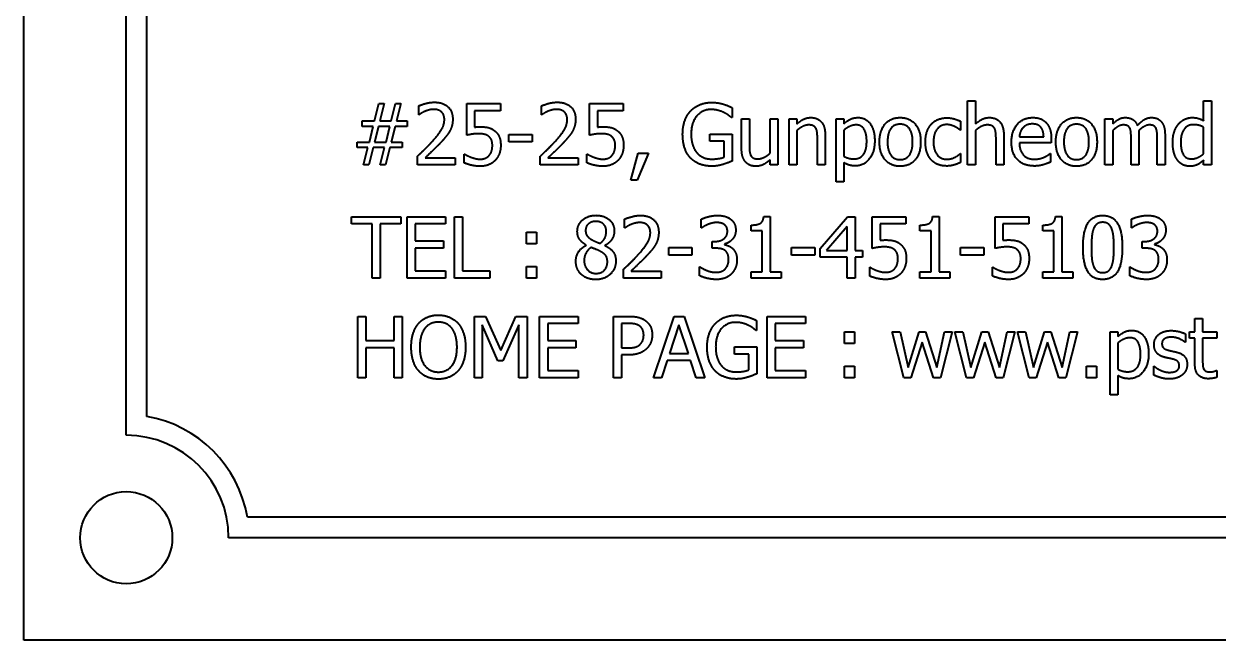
# Model space of a CAD drawing. Header units: millimetres. Extents: x 0 to 715, y 0 to 297.
# Drawn here: x 554.8 to 613.1, y 116.2 to 146.3 of the extents above; entities that cross this region are included whole.
import ezdxf

# ---------------------------------------------------------------- set-up
doc = ezdxf.new("R2010")
doc.units = ezdxf.units.MM
doc.layers.add('가시적인 것(ISO)', color=3, linetype='Continuous', lineweight=40)

msp = doc.modelspace()

# ---------------------------------------------------------------- linework, layer by layer
at = {"layer": '가시적인 것(ISO)'}
for p, q in [((554.816, 116.196), (554.816, 236.196)), ((559.816, 126.196), (559.816, 226.196)), ((560.816, 127.113), (560.816, 225.28)), ((571.944, 141.545), (572.156, 142.396)), ((572.156, 142.396), (572.416, 142.396)), ((572.416, 142.396), (572.204, 141.545)), ((572.754, 141.545), (572.965, 142.396)), ((572.965, 142.396), (573.225, 142.396)), ((573.225, 142.396), (573.014, 141.545)), ((576.444, 140.85), (576.444, 142.396)), ((576.444, 142.396), (578.09, 142.396)), ((578.09, 142.396), (578.09, 142.043)), ((582.444, 140.85), (582.444, 142.396)), ((582.444, 142.396), (584.09, 142.396)), ((584.09, 142.396), (584.09, 142.043)), ((600.911, 142.53), (601.29, 142.53)), ((600.911, 139.396), (600.911, 142.53)), ((601.29, 142.53), (601.29, 141.397)), ((612.437, 141.557), (612.437, 142.53)), ((612.437, 142.53), (612.816, 142.53)), ((612.816, 142.53), (612.816, 139.396)), ((574.1, 141.851), (574.1, 142.279)), ((574.122, 141.851), (574.1, 141.851)), ((578.09, 142.043), (576.831, 142.043)), ((576.831, 142.043), (576.831, 141.244)), ((580.1, 141.851), (580.1, 142.279)), ((580.122, 141.851), (580.1, 141.851)), ((584.09, 142.043), (582.831, 142.043)), ((582.831, 142.043), (582.831, 141.244)), ((589.404, 142.192), (589.404, 141.71)), ((571.336, 141.273), (571.336, 141.545)), ((571.336, 141.545), (571.944, 141.545)), ((571.874, 141.273), (571.336, 141.273)), ((571.691, 140.517), (571.874, 141.273)), ((572.134, 141.278), (571.947, 140.512)), ((572.69, 141.278), (572.134, 141.278)), ((572.204, 141.545), (572.754, 141.545)), ((572.503, 140.512), (572.69, 141.278)), ((572.943, 141.273), (572.761, 140.517)), ((573.534, 141.273), (572.943, 141.273)), ((573.014, 141.545), (573.534, 141.545)), ((573.534, 141.545), (573.534, 141.273)), ((589.404, 141.71), (589.37, 141.71)), ((589.871, 140.186), (589.871, 141.647)), ((589.871, 141.647), (590.25, 141.647)), ((590.25, 141.647), (590.25, 140.364)), ((591.259, 139.965), (591.259, 141.647)), ((591.259, 141.647), (591.639, 141.647)), ((591.639, 141.647), (591.639, 139.396)), ((592.188, 141.647), (592.567, 141.647)), ((592.188, 139.396), (592.188, 141.647)), ((592.567, 141.647), (592.567, 141.397)), ((594.488, 138.567), (594.488, 141.647)), ((594.488, 141.647), (594.867, 141.647)), ((594.867, 141.647), (594.867, 141.411)), ((600.566, 141.526), (600.566, 141.1)), ((607.621, 139.396), (607.621, 141.647)), ((607.621, 141.647), (608, 141.647)), ((608, 141.647), (608, 141.399)), ((612.437, 139.943), (612.437, 141.244)), ((578.503, 140.526), (578.503, 140.891)), ((578.503, 140.891), (579.639, 140.891)), ((579.639, 140.891), (579.639, 140.526)), ((588.327, 140.556), (588.327, 140.906)), ((588.327, 140.906), (589.417, 140.906)), ((589.417, 140.906), (589.417, 139.595)), ((592.567, 141.078), (592.567, 139.396)), ((593.576, 139.396), (593.576, 140.68)), ((593.955, 140.857), (593.955, 139.396)), ((594.867, 141.095), (594.867, 139.817)), ((600.566, 141.1), (600.544, 141.1)), ((601.29, 141.078), (601.29, 139.396)), ((602.299, 139.396), (602.299, 140.68)), ((602.678, 140.857), (602.678, 139.396)), ((603.439, 140.772), (604.628, 140.772)), ((604.998, 140.689), (604.998, 140.483)), ((608, 141.078), (608, 139.396)), ((608.897, 139.396), (608.897, 140.699)), ((609.276, 140.879), (609.276, 139.396)), ((610.173, 139.396), (610.173, 140.699)), ((610.553, 140.879), (610.553, 139.396)), ((571.1, 140.244), (571.1, 140.517)), ((571.1, 140.517), (571.691, 140.517)), ((571.621, 140.244), (571.1, 140.244)), ((571.409, 139.396), (571.621, 140.244)), ((571.881, 140.244), (571.669, 139.396)), ((572.43, 140.244), (571.881, 140.244)), ((571.947, 140.512), (572.503, 140.512)), ((572.219, 139.396), (572.43, 140.244)), ((572.69, 140.244), (572.479, 139.396)), ((573.298, 140.244), (572.69, 140.244)), ((572.761, 140.517), (573.298, 140.517)), ((573.298, 140.517), (573.298, 140.244)), ((579.639, 140.526), (578.503, 140.526)), ((589.023, 140.556), (588.327, 140.556)), ((589.023, 139.78), (589.023, 140.556)), ((604.998, 140.483), (603.439, 140.483)), ((574.037, 139.396), (574.037, 139.821)), ((574.414, 139.744), (575.887, 139.744)), ((575.887, 139.744), (575.887, 139.396)), ((576.32, 139.503), (576.32, 139.928)), ((576.32, 139.928), (576.349, 139.928)), ((580.037, 139.396), (580.037, 139.821)), ((580.414, 139.744), (581.887, 139.744)), ((581.887, 139.744), (581.887, 139.396)), ((582.32, 139.503), (582.32, 139.928)), ((582.32, 139.928), (582.349, 139.928)), ((584.469, 138.65), (584.824, 139.97)), ((585.327, 139.97), (584.763, 138.65)), ((584.824, 139.97), (585.327, 139.97)), ((591.259, 139.396), (591.259, 139.644)), ((594.867, 139.51), (594.867, 138.567)), ((600.544, 139.948), (600.566, 139.948)), ((600.566, 139.948), (600.566, 139.522)), ((604.934, 139.948), (604.956, 139.948)), ((604.956, 139.948), (604.956, 139.534)), ((612.437, 139.396), (612.437, 139.624)), ((571.669, 139.396), (571.409, 139.396)), ((572.479, 139.396), (572.219, 139.396)), ((575.887, 139.396), (574.037, 139.396)), ((581.887, 139.396), (580.037, 139.396)), ((591.639, 139.396), (591.259, 139.396)), ((592.567, 139.396), (592.188, 139.396)), ((593.955, 139.396), (593.576, 139.396)), ((601.29, 139.396), (600.911, 139.396)), ((602.678, 139.396), (602.299, 139.396)), ((608, 139.396), (607.621, 139.396)), ((609.276, 139.396), (608.897, 139.396)), ((610.553, 139.396), (610.173, 139.396)), ((612.816, 139.396), (612.437, 139.396)), ((584.763, 138.65), (584.469, 138.65)), ((594.867, 138.567), (594.488, 138.567)), ((570.814, 136.514), (570.814, 136.869)), ((570.814, 136.869), (573.225, 136.869)), ((571.82, 136.514), (570.814, 136.514)), ((571.82, 133.869), (571.82, 136.514)), ((572.219, 136.514), (572.219, 133.869)), ((573.225, 136.514), (572.219, 136.514)), ((573.225, 136.869), (573.225, 136.514)), ((573.529, 133.869), (573.529, 136.869)), ((573.529, 136.869), (575.406, 136.869)), ((575.406, 136.514), (573.928, 136.514)), ((573.928, 136.514), (573.928, 135.693)), ((575.406, 136.869), (575.406, 136.514)), ((575.844, 133.869), (575.844, 136.869)), ((575.844, 136.869), (576.242, 136.869)), ((576.242, 136.869), (576.242, 134.224)), ((584.16, 136.325), (584.16, 136.753)), ((587.904, 136.322), (587.904, 136.748)), ((590.953, 136.879), (591.264, 136.879)), ((591.264, 136.879), (591.264, 134.176)), ((593.707, 135.323), (595.049, 136.869)), ((595.049, 136.869), (595.419, 136.869)), ((595.419, 136.869), (595.419, 135.223)), ((596.253, 135.323), (596.253, 136.869)), ((596.253, 136.869), (597.899, 136.869)), ((597.899, 136.517), (596.639, 136.517)), ((596.639, 136.517), (596.639, 135.717)), ((597.899, 136.869), (597.899, 136.517)), ((599.204, 136.879), (599.515, 136.879)), ((599.515, 136.879), (599.515, 134.176)), ((602.253, 135.323), (602.253, 136.869)), ((602.253, 136.869), (603.899, 136.869)), ((603.899, 136.517), (602.639, 136.517)), ((602.639, 136.517), (602.639, 135.717)), ((603.899, 136.869), (603.899, 136.517)), ((605.204, 136.879), (605.515, 136.879)), ((605.515, 136.879), (605.515, 134.176)), ((608.909, 136.322), (608.909, 136.748)), ((579.369, 135.547), (579.369, 136.12)), ((579.369, 136.12), (579.85, 136.12)), ((579.85, 136.12), (579.85, 135.547)), ((584.182, 136.325), (584.16, 136.325)), ((587.929, 136.322), (587.904, 136.322)), ((590.333, 136.186), (590.333, 136.461)), ((590.878, 136.186), (590.333, 136.186)), ((590.878, 134.176), (590.878, 136.186)), ((595.032, 136.395), (594.024, 135.223)), ((595.032, 135.223), (595.032, 136.395)), ((598.584, 136.186), (598.584, 136.461)), ((599.129, 136.186), (598.584, 136.186)), ((599.129, 134.176), (599.129, 136.186)), ((604.584, 136.186), (604.584, 136.461)), ((605.129, 136.186), (604.584, 136.186)), ((605.129, 134.176), (605.129, 136.186)), ((608.934, 136.322), (608.909, 136.322)), ((573.928, 135.693), (575.306, 135.693)), ((575.306, 135.338), (573.928, 135.338)), ((573.928, 135.338), (573.928, 134.224)), ((575.306, 135.693), (575.306, 135.338)), ((579.85, 135.547), (579.369, 135.547)), ((582.284, 135.471), (582.284, 135.484)), ((583.198, 135.467), (583.198, 135.454)), ((586.312, 135), (586.312, 135.364)), ((586.312, 135.364), (587.447, 135.364)), ((587.447, 135.364), (587.447, 135)), ((588.434, 135.33), (588.434, 135.663)), ((588.434, 135.663), (588.568, 135.663)), ((588.605, 135.33), (588.434, 135.33)), ((589.032, 135.537), (589.032, 135.508)), ((592.312, 135), (592.312, 135.364)), ((592.312, 135.364), (593.447, 135.364)), ((593.447, 135.364), (593.447, 135)), ((600.563, 135), (600.563, 135.364)), ((600.563, 135.364), (601.699, 135.364)), ((601.699, 135.364), (601.699, 135)), ((609.439, 135.33), (609.439, 135.663)), ((609.439, 135.663), (609.573, 135.663)), ((609.609, 135.33), (609.439, 135.33)), ((610.037, 135.537), (610.037, 135.508)), ((587.447, 135), (586.312, 135)), ((593.447, 135), (592.312, 135)), ((593.707, 134.9), (593.707, 135.323)), ((595.032, 134.9), (593.707, 134.9)), ((594.024, 135.223), (595.032, 135.223)), ((595.032, 133.869), (595.032, 134.9)), ((595.419, 135.223), (595.776, 135.223)), ((595.776, 134.9), (595.419, 134.9)), ((595.419, 134.9), (595.419, 133.869)), ((595.776, 135.223), (595.776, 134.9)), ((601.699, 135), (600.563, 135)), ((573.928, 134.224), (575.406, 134.224)), ((575.406, 134.224), (575.406, 133.869)), ((576.242, 134.224), (577.582, 134.224)), ((577.582, 134.224), (577.582, 133.869)), ((579.369, 133.869), (579.369, 134.443)), ((579.369, 134.443), (579.85, 134.443)), ((579.85, 134.443), (579.85, 133.869)), ((584.097, 133.869), (584.097, 134.295)), ((584.474, 134.217), (585.947, 134.217)), ((585.947, 134.217), (585.947, 133.869)), ((587.822, 134.416), (587.851, 134.416)), ((587.822, 133.991), (587.822, 134.416)), ((590.333, 133.869), (590.333, 134.176)), ((590.333, 134.176), (590.878, 134.176)), ((591.264, 134.176), (591.797, 134.176)), ((591.797, 134.176), (591.797, 133.869)), ((596.129, 133.976), (596.129, 134.402)), ((596.129, 134.402), (596.158, 134.402)), ((598.584, 133.869), (598.584, 134.176)), ((598.584, 134.176), (599.129, 134.176)), ((599.515, 134.176), (600.048, 134.176)), ((600.048, 134.176), (600.048, 133.869)), ((602.129, 133.976), (602.129, 134.402)), ((602.129, 134.402), (602.158, 134.402)), ((604.584, 133.869), (604.584, 134.176)), ((604.584, 134.176), (605.129, 134.176)), ((605.515, 134.176), (606.048, 134.176)), ((606.048, 134.176), (606.048, 133.869)), ((608.827, 134.416), (608.856, 134.416)), ((608.827, 133.991), (608.827, 134.416)), ((572.219, 133.869), (571.82, 133.869)), ((575.406, 133.869), (573.529, 133.869)), ((577.582, 133.869), (575.844, 133.869)), ((579.85, 133.869), (579.369, 133.869)), ((585.947, 133.869), (584.097, 133.869)), ((591.797, 133.869), (590.333, 133.869)), ((595.419, 133.869), (595.032, 133.869)), ((600.048, 133.869), (598.584, 133.869)), ((606.048, 133.869), (604.584, 133.869)), ((571.12, 129.004), (571.12, 132.004)), ((571.12, 132.004), (571.519, 132.004)), ((571.519, 132.004), (571.519, 130.827)), ((572.9, 130.827), (572.9, 132.004)), ((572.9, 132.004), (573.298, 132.004)), ((573.298, 132.004), (573.298, 129.004)), ((576.826, 129.004), (576.826, 132.004)), ((576.826, 132.004), (577.37, 132.004)), ((577.37, 132.004), (578.119, 130.333)), ((578.119, 130.333), (578.844, 132.004)), ((578.844, 132.004), (579.398, 132.004)), ((579.398, 132.004), (579.398, 129.004)), ((580.006, 129.004), (580.006, 132.004)), ((580.006, 132.004), (581.883, 132.004)), ((581.883, 132.004), (581.883, 131.649)), ((583.609, 129.004), (583.609, 132.004)), ((583.609, 132.004), (584.362, 132.004)), ((585.561, 129.004), (586.572, 132.004)), ((586.572, 132.004), (587.063, 132.004)), ((587.063, 132.004), (588.075, 129.004)), ((591.113, 129.004), (591.113, 132.004)), ((591.113, 132.004), (592.99, 132.004)), ((592.99, 132.004), (592.99, 131.649)), ((612.011, 131.255), (612.011, 131.902)), ((612.011, 131.902), (612.391, 131.902)), ((612.391, 131.902), (612.391, 131.255)), ((577.973, 129.83), (577.198, 131.588)), ((577.198, 131.588), (577.198, 129.004)), ((578.999, 131.588), (578.216, 129.83)), ((578.999, 129.004), (578.999, 131.588)), ((581.883, 131.649), (580.404, 131.649)), ((580.404, 131.649), (580.404, 130.827)), ((584.338, 131.658), (584.007, 131.658)), ((584.007, 131.658), (584.007, 130.462)), ((586.808, 131.595), (586.346, 130.183)), ((587.272, 130.183), (586.808, 131.595)), ((590.6, 131.318), (590.566, 131.318)), ((590.6, 131.799), (590.6, 131.318)), ((592.99, 131.649), (591.512, 131.649)), ((591.512, 131.649), (591.512, 130.827)), ((594.901, 130.681), (594.901, 131.255)), ((594.901, 131.255), (595.383, 131.255)), ((595.383, 131.255), (595.383, 130.681)), ((597.797, 129.004), (597.22, 131.255)), ((597.22, 131.255), (597.614, 131.255)), ((597.614, 131.255), (598.013, 129.512)), ((598.013, 129.512), (598.545, 131.255)), ((598.545, 131.255), (598.859, 131.255)), ((598.859, 131.255), (599.406, 129.512)), ((599.406, 129.512), (599.78, 131.255)), ((600.162, 131.255), (599.591, 129.004)), ((599.78, 131.255), (600.162, 131.255)), ((600.857, 129.004), (600.281, 131.255)), ((600.281, 131.255), (600.675, 131.255)), ((600.675, 131.255), (601.074, 129.512)), ((601.074, 129.512), (601.606, 131.255)), ((601.606, 131.255), (601.92, 131.255)), ((601.92, 131.255), (602.467, 129.512)), ((602.467, 129.512), (602.841, 131.255)), ((603.223, 131.255), (602.652, 129.004)), ((602.841, 131.255), (603.223, 131.255)), ((603.918, 129.004), (603.342, 131.255)), ((603.342, 131.255), (603.736, 131.255)), ((603.736, 131.255), (604.135, 129.512)), ((604.135, 129.512), (604.667, 131.255)), ((604.667, 131.255), (604.981, 131.255)), ((604.981, 131.255), (605.528, 129.512)), ((605.528, 129.512), (605.902, 131.255)), ((606.284, 131.255), (605.712, 129.004)), ((605.902, 131.255), (606.284, 131.255)), ((607.866, 131.255), (608.246, 131.255)), ((607.866, 128.175), (607.866, 131.255)), ((608.246, 131.255), (608.246, 131.019)), ((611.756, 130.941), (611.756, 131.255)), ((611.756, 131.255), (612.011, 131.255)), ((612.391, 131.255), (613.088, 131.255)), ((613.088, 131.255), (613.088, 130.941)), ((571.519, 130.827), (572.9, 130.827)), ((580.404, 130.827), (581.783, 130.827)), ((581.783, 130.827), (581.783, 130.472)), ((591.512, 130.827), (592.891, 130.827)), ((592.891, 130.827), (592.891, 130.472)), ((595.383, 130.681), (594.901, 130.681)), ((598.691, 130.739), (598.144, 129.004)), ((599.241, 129.004), (598.691, 130.739)), ((601.752, 130.739), (601.205, 129.004)), ((602.301, 129.004), (601.752, 130.739)), ((604.813, 130.739), (604.266, 129.004)), ((605.362, 129.004), (604.813, 130.739)), ((608.246, 130.703), (608.246, 129.424)), ((611.552, 130.739), (611.532, 130.739)), ((611.552, 131.145), (611.552, 130.739)), ((612.011, 130.941), (611.756, 130.941)), ((612.011, 129.694), (612.011, 130.941)), ((612.391, 130.941), (612.391, 129.869)), ((613.088, 130.941), (612.391, 130.941)), ((572.9, 130.472), (571.519, 130.472)), ((571.519, 130.472), (571.519, 129.004)), ((572.9, 129.004), (572.9, 130.472)), ((580.404, 130.472), (580.404, 129.359)), ((581.783, 130.472), (580.404, 130.472)), ((584.007, 130.462), (584.28, 130.462)), ((584.345, 130.122), (584.007, 130.122)), ((584.007, 130.122), (584.007, 129.004)), ((586.346, 130.183), (587.272, 130.183)), ((589.524, 130.163), (589.524, 130.513)), ((589.524, 130.513), (590.613, 130.513)), ((590.219, 130.163), (589.524, 130.163)), ((590.219, 129.388), (590.219, 130.163)), ((590.613, 130.513), (590.613, 129.203)), ((591.512, 130.472), (591.512, 129.359)), ((592.891, 130.472), (591.512, 130.472)), ((578.216, 129.83), (577.973, 129.83)), ((586.237, 129.842), (585.964, 129.004)), ((587.382, 129.842), (586.237, 129.842)), ((587.654, 129.004), (587.382, 129.842)), ((594.901, 129.004), (594.901, 129.577)), ((594.901, 129.577), (595.383, 129.577)), ((595.383, 129.577), (595.383, 129.004)), ((606.724, 129.004), (606.724, 129.577)), ((606.724, 129.577), (607.205, 129.577)), ((607.205, 129.577), (607.205, 129.004)), ((610.008, 129.14), (610.008, 129.565)), ((610.008, 129.565), (610.028, 129.565)), ((571.519, 129.004), (571.12, 129.004)), ((573.298, 129.004), (572.9, 129.004)), ((577.198, 129.004), (576.826, 129.004)), ((579.398, 129.004), (578.999, 129.004)), ((581.883, 129.004), (580.006, 129.004)), ((580.404, 129.359), (581.883, 129.359)), ((581.883, 129.359), (581.883, 129.004)), ((584.007, 129.004), (583.609, 129.004)), ((585.964, 129.004), (585.561, 129.004)), ((588.075, 129.004), (587.654, 129.004)), ((592.99, 129.004), (591.113, 129.004)), ((591.512, 129.359), (592.99, 129.359)), ((592.99, 129.359), (592.99, 129.004)), ((595.383, 129.004), (594.901, 129.004)), ((598.144, 129.004), (597.797, 129.004)), ((599.591, 129.004), (599.241, 129.004)), ((601.205, 129.004), (600.857, 129.004)), ((602.652, 129.004), (602.301, 129.004)), ((604.266, 129.004), (603.918, 129.004)), ((605.712, 129.004), (605.362, 129.004)), ((607.205, 129.004), (606.724, 129.004)), ((608.246, 129.118), (608.246, 128.175)), ((613.066, 129.363), (613.088, 129.363)), ((613.088, 129.363), (613.088, 129.023)), ((608.246, 128.175), (607.866, 128.175)), ((703.9, 122.196), (565.732, 122.196)), ((704.816, 121.196), (564.816, 121.196)), ((714.816, 116.196), (554.816, 116.196))]:
    msp.add_line(p, q, dxfattribs=at)
msp.add_circle((559.816, 121.196), 2.25, dxfattribs=at)
for radius, start, end in [(6, 9.59407, 80.40593), (5, 0, 90)]:
    msp.add_arc((559.816, 121.196), radius, start, end, dxfattribs=at)
for points in [[(574.1, 142.279), (574.224, 142.34), (574.669, 142.459), (574.869, 142.459)], [(574.869, 142.459), (575.289, 142.459), (575.763, 142.014), (575.763, 141.635)], [(580.1, 142.279), (580.224, 142.34), (580.669, 142.459), (580.869, 142.459)], [(580.869, 142.459), (581.289, 142.459), (581.763, 142.014), (581.763, 141.635)], [(587.387, 142.039), (587.569, 142.235), (588.104, 142.449), (588.422, 142.449)], [(588.422, 142.449), (588.575, 142.449), (588.853, 142.406), (588.979, 142.367)], [(588.979, 142.367), (589.081, 142.338), (589.329, 142.231), (589.404, 142.192)], [(574.414, 142.017), (574.329, 141.983), (574.171, 141.885), (574.122, 141.851)], [(574.84, 142.111), (574.733, 142.111), (574.514, 142.058), (574.414, 142.017)], [(575.207, 141.99), (575.136, 142.051), (574.951, 142.111), (574.84, 142.111)], [(575.355, 141.613), (575.355, 141.74), (575.277, 141.929), (575.207, 141.99)], [(580.414, 142.017), (580.329, 141.983), (580.171, 141.885), (580.122, 141.851)], [(580.84, 142.111), (580.733, 142.111), (580.514, 142.058), (580.414, 142.017)], [(581.207, 141.99), (581.136, 142.051), (580.951, 142.111), (580.84, 142.111)], [(581.355, 141.613), (581.355, 141.74), (581.277, 141.929), (581.207, 141.99)], [(586.993, 140.898), (586.993, 141.261), (587.197, 141.834), (587.387, 142.039)], [(588.376, 142.104), (587.943, 142.104), (587.408, 141.453), (587.408, 140.911)], [(588.991, 141.963), (588.87, 142.024), (588.556, 142.104), (588.376, 142.104)], [(589.37, 141.71), (589.295, 141.776), (589.137, 141.895), (588.991, 141.963)], [(574.762, 140.543), (575.105, 140.92), (575.355, 141.372), (575.355, 141.613)], [(575.763, 141.635), (575.763, 141.458), (575.681, 141.161), (575.608, 141.034)], [(576.831, 141.244), (576.904, 141.253), (577.045, 141.261), (577.103, 141.261)], [(577.103, 141.261), (577.334, 141.261), (577.652, 141.185), (577.798, 141.073)], [(580.762, 140.543), (581.105, 140.92), (581.355, 141.372), (581.355, 141.613)], [(581.763, 141.635), (581.763, 141.458), (581.681, 141.161), (581.608, 141.034)], [(582.831, 141.244), (582.904, 141.253), (583.045, 141.261), (583.103, 141.261)], [(583.103, 141.261), (583.334, 141.261), (583.652, 141.185), (583.798, 141.073)], [(592.567, 141.397), (592.737, 141.55), (593.066, 141.71), (593.25, 141.71)], [(593.151, 141.351), (593.01, 141.351), (592.711, 141.2), (592.567, 141.078)], [(593.503, 141.183), (593.457, 141.268), (593.292, 141.351), (593.151, 141.351)], [(593.25, 141.71), (593.581, 141.71), (593.955, 141.273), (593.955, 140.857)], [(593.576, 140.68), (593.576, 140.835), (593.547, 141.103), (593.503, 141.183)], [(594.867, 141.411), (595.008, 141.54), (595.353, 141.71), (595.555, 141.71)], [(595.463, 141.351), (595.302, 141.351), (595.001, 141.207), (594.867, 141.095)], [(595.983, 140.539), (595.983, 140.925), (595.737, 141.351), (595.463, 141.351)], [(595.555, 141.71), (595.942, 141.71), (596.374, 141.098), (596.374, 140.582)], [(596.608, 140.522), (596.608, 141.086), (597.162, 141.71), (597.614, 141.71)], [(597.614, 141.385), (597.32, 141.385), (596.999, 140.959), (596.999, 140.522)], [(597.614, 141.71), (598.071, 141.71), (598.618, 141.088), (598.618, 140.522)], [(598.227, 140.522), (598.227, 140.959), (597.908, 141.385), (597.614, 141.385)], [(598.852, 140.517), (598.852, 140.813), (599.01, 141.246), (599.143, 141.392)], [(599.143, 141.392), (599.277, 141.54), (599.673, 141.698), (599.902, 141.698)], [(599.895, 141.368), (599.6, 141.368), (599.243, 140.923), (599.243, 140.517)], [(600.286, 141.268), (600.206, 141.307), (599.992, 141.368), (599.895, 141.368)], [(599.902, 141.698), (600.087, 141.698), (600.432, 141.594), (600.566, 141.526)], [(600.544, 141.1), (600.502, 141.134), (600.376, 141.222), (600.286, 141.268)], [(601.29, 141.397), (601.46, 141.55), (601.788, 141.71), (601.973, 141.71)], [(601.874, 141.351), (601.733, 141.351), (601.434, 141.2), (601.29, 141.078)], [(602.226, 141.183), (602.18, 141.268), (602.015, 141.351), (601.874, 141.351)], [(601.973, 141.71), (602.304, 141.71), (602.678, 141.273), (602.678, 140.857)], [(602.299, 140.68), (602.299, 140.835), (602.27, 141.103), (602.226, 141.183)], [(603.055, 140.509), (603.055, 141.059), (603.631, 141.71), (604.096, 141.71)], [(603.624, 141.222), (603.539, 141.132), (603.451, 140.915), (603.439, 140.772)], [(604.074, 141.399), (603.923, 141.399), (603.712, 141.309), (603.624, 141.222)], [(604.499, 141.224), (604.434, 141.309), (604.227, 141.399), (604.074, 141.399)], [(604.096, 141.71), (604.305, 141.71), (604.628, 141.589), (604.747, 141.46)], [(604.628, 140.772), (604.623, 140.925), (604.56, 141.149), (604.499, 141.224)], [(604.747, 141.46), (604.869, 141.331), (604.998, 140.959), (604.998, 140.689)], [(605.221, 140.522), (605.221, 141.086), (605.776, 141.71), (606.228, 141.71)], [(606.228, 141.385), (605.934, 141.385), (605.613, 140.959), (605.613, 140.522)], [(606.228, 141.71), (606.685, 141.71), (607.232, 141.088), (607.232, 140.522)], [(606.84, 140.522), (606.84, 140.959), (606.522, 141.385), (606.228, 141.385)], [(608, 141.399), (608.148, 141.547), (608.44, 141.71), (608.615, 141.71)], [(608.518, 141.351), (608.396, 141.351), (608.126, 141.197), (608, 141.078)], [(608.834, 141.193), (608.795, 141.273), (608.647, 141.351), (608.518, 141.351)], [(608.615, 141.71), (608.814, 141.71), (609.123, 141.528), (609.203, 141.321)], [(608.897, 140.699), (608.897, 140.855), (608.873, 141.12), (608.834, 141.193)], [(609.203, 141.321), (609.376, 141.513), (609.702, 141.71), (609.891, 141.71)], [(609.794, 141.351), (609.677, 141.351), (609.41, 141.207), (609.269, 141.071)], [(610.11, 141.193), (610.071, 141.273), (609.923, 141.351), (609.794, 141.351)], [(609.891, 141.71), (610.037, 141.71), (610.276, 141.62), (610.363, 141.518)], [(610.173, 140.699), (610.173, 140.855), (610.149, 141.12), (610.11, 141.193)], [(610.363, 141.518), (610.453, 141.416), (610.553, 141.11), (610.553, 140.879)], [(610.93, 140.505), (610.93, 140.801), (611.083, 141.234), (611.216, 141.397)], [(611.216, 141.397), (611.34, 141.543), (611.688, 141.71), (611.88, 141.71)], [(611.943, 141.363), (611.652, 141.363), (611.321, 140.925), (611.321, 140.512)], [(611.88, 141.71), (612.048, 141.71), (612.298, 141.635), (612.437, 141.557)], [(612.437, 141.244), (612.296, 141.312), (612.072, 141.363), (611.943, 141.363)], [(575.608, 141.034), (575.535, 140.903), (575.323, 140.646), (575.207, 140.522)], [(577.037, 140.923), (576.872, 140.923), (576.544, 140.872), (576.444, 140.85)], [(577.528, 140.784), (577.443, 140.859), (577.19, 140.923), (577.037, 140.923)], [(577.699, 140.351), (577.699, 140.512), (577.611, 140.716), (577.528, 140.784)], [(577.798, 141.073), (577.947, 140.962), (578.107, 140.621), (578.107, 140.349)], [(581.608, 141.034), (581.535, 140.903), (581.323, 140.646), (581.207, 140.522)], [(583.037, 140.923), (582.872, 140.923), (582.544, 140.872), (582.444, 140.85)], [(583.528, 140.784), (583.443, 140.859), (583.19, 140.923), (583.037, 140.923)], [(583.699, 140.351), (583.699, 140.512), (583.611, 140.716), (583.528, 140.784)], [(583.798, 141.073), (583.947, 140.962), (584.107, 140.621), (584.107, 140.349)], [(587.384, 139.729), (587.194, 139.928), (586.993, 140.517), (586.993, 140.898)], [(587.408, 140.911), (587.408, 140.609), (587.549, 140.157), (587.683, 140.001)], [(596.374, 140.582), (596.374, 140.018), (595.837, 139.352), (595.426, 139.352)], [(609.269, 141.071), (609.271, 141.037), (609.276, 140.942), (609.276, 140.879)], [(574.037, 139.821), (574.237, 140.009), (574.592, 140.356), (574.762, 140.543)], [(575.207, 140.522), (575.017, 140.315), (574.553, 139.872), (574.414, 139.744)], [(577.545, 139.863), (577.621, 139.953), (577.699, 140.191), (577.699, 140.351)], [(578.107, 140.349), (578.107, 140.133), (577.968, 139.763), (577.842, 139.627)], [(580.037, 139.821), (580.237, 140.009), (580.592, 140.356), (580.762, 140.543)], [(581.207, 140.522), (581.017, 140.315), (580.553, 139.872), (580.414, 139.744)], [(583.545, 139.863), (583.621, 139.953), (583.699, 140.191), (583.699, 140.351)], [(584.107, 140.349), (584.107, 140.133), (583.968, 139.763), (583.842, 139.627)], [(587.683, 140.001), (587.812, 139.846), (588.177, 139.683), (588.405, 139.683)], [(590.075, 139.534), (589.978, 139.639), (589.871, 139.958), (589.871, 140.186)], [(590.25, 140.364), (590.25, 140.184), (590.277, 139.948), (590.323, 139.86)], [(595.363, 139.693), (595.657, 139.693), (595.983, 140.125), (595.983, 140.539)], [(597.614, 139.333), (597.145, 139.333), (596.608, 139.972), (596.608, 140.522)], [(596.999, 140.522), (596.999, 140.096), (597.32, 139.658), (597.614, 139.658)], [(598.618, 140.522), (598.618, 139.953), (598.071, 139.333), (597.614, 139.333)], [(597.614, 139.658), (597.906, 139.658), (598.227, 140.089), (598.227, 140.522)], [(599.143, 139.634), (599.005, 139.778), (598.852, 140.22), (598.852, 140.517)], [(599.243, 140.517), (599.243, 140.12), (599.588, 139.676), (599.895, 139.676)], [(604.188, 139.345), (603.648, 139.345), (603.055, 139.95), (603.055, 140.509)], [(603.439, 140.483), (603.439, 140.091), (603.833, 139.676), (604.183, 139.676)], [(606.228, 139.333), (605.759, 139.333), (605.221, 139.972), (605.221, 140.522)], [(605.613, 140.522), (605.613, 140.096), (605.934, 139.658), (606.228, 139.658)], [(607.232, 140.522), (607.232, 139.953), (606.685, 139.333), (606.228, 139.333)], [(606.228, 139.658), (606.519, 139.658), (606.84, 140.089), (606.84, 140.522)], [(611.16, 139.634), (611.051, 139.782), (610.93, 140.22), (610.93, 140.505)], [(611.321, 140.512), (611.321, 140.113), (611.574, 139.693), (611.853, 139.693)], [(577.105, 139.333), (576.891, 139.333), (576.473, 139.428), (576.32, 139.503)], [(576.349, 139.928), (576.395, 139.894), (576.568, 139.807), (576.673, 139.768)], [(576.673, 139.768), (576.792, 139.727), (576.989, 139.68), (577.113, 139.68)], [(577.842, 139.627), (577.716, 139.491), (577.339, 139.333), (577.105, 139.333)], [(577.113, 139.68), (577.234, 139.68), (577.463, 139.768), (577.545, 139.863)], [(583.105, 139.333), (582.891, 139.333), (582.473, 139.428), (582.32, 139.503)], [(582.349, 139.928), (582.395, 139.894), (582.568, 139.807), (582.673, 139.768)], [(582.673, 139.768), (582.792, 139.727), (582.989, 139.68), (583.113, 139.68)], [(583.842, 139.627), (583.716, 139.491), (583.339, 139.333), (583.105, 139.333)], [(583.113, 139.68), (583.234, 139.68), (583.463, 139.768), (583.545, 139.863)], [(588.42, 139.338), (588.101, 139.338), (587.574, 139.532), (587.384, 139.729)], [(588.405, 139.683), (588.573, 139.683), (588.908, 139.731), (589.023, 139.78)], [(588.974, 139.425), (588.826, 139.381), (588.588, 139.338), (588.42, 139.338)], [(589.417, 139.595), (589.341, 139.561), (589.083, 139.457), (588.974, 139.425)], [(590.576, 139.333), (590.43, 139.333), (590.17, 139.43), (590.075, 139.534)], [(590.323, 139.86), (590.37, 139.773), (590.528, 139.693), (590.676, 139.693)], [(591.259, 139.644), (591.084, 139.491), (590.771, 139.333), (590.576, 139.333)], [(590.676, 139.693), (590.814, 139.693), (591.128, 139.851), (591.259, 139.965)], [(594.867, 139.817), (595.015, 139.746), (595.227, 139.693), (595.363, 139.693)], [(595.426, 139.352), (595.259, 139.352), (595.001, 139.43), (594.867, 139.51)], [(599.902, 139.345), (599.669, 139.345), (599.282, 139.488), (599.143, 139.634)], [(599.895, 139.676), (600.079, 139.676), (600.415, 139.829), (600.544, 139.948)], [(600.566, 139.522), (600.51, 139.496), (600.34, 139.42), (600.271, 139.403)], [(604.183, 139.676), (604.307, 139.676), (604.548, 139.731), (604.645, 139.775)], [(604.956, 139.534), (604.891, 139.508), (604.691, 139.43), (604.613, 139.408)], [(604.645, 139.775), (604.747, 139.824), (604.888, 139.909), (604.934, 139.948)], [(611.766, 139.333), (611.581, 139.333), (611.27, 139.486), (611.16, 139.634)], [(612.133, 139.413), (612.053, 139.374), (611.88, 139.333), (611.766, 139.333)], [(611.853, 139.693), (612.002, 139.693), (612.303, 139.829), (612.437, 139.943)], [(612.437, 139.624), (612.349, 139.552), (612.22, 139.454), (612.133, 139.413)], [(600.271, 139.403), (600.174, 139.374), (600.021, 139.345), (599.902, 139.345)], [(604.613, 139.408), (604.504, 139.376), (604.324, 139.345), (604.188, 139.345)], [(581.848, 136.147), (581.848, 136.485), (582.359, 136.937), (582.753, 136.937)], [(582.75, 136.641), (582.532, 136.641), (582.252, 136.4), (582.252, 136.193)], [(583.261, 136.169), (583.261, 136.371), (582.991, 136.641), (582.75, 136.641)], [(582.753, 136.937), (583.161, 136.937), (583.655, 136.509), (583.655, 136.174)], [(584.16, 136.753), (584.284, 136.813), (584.729, 136.932), (584.929, 136.932)], [(584.9, 136.585), (584.793, 136.585), (584.574, 136.531), (584.474, 136.49)], [(585.267, 136.463), (585.196, 136.524), (585.011, 136.585), (584.9, 136.585)], [(584.929, 136.932), (585.349, 136.932), (585.823, 136.488), (585.823, 136.108)], [(587.904, 136.748), (588.036, 136.818), (588.485, 136.932), (588.687, 136.932)], [(588.656, 136.585), (588.546, 136.585), (588.33, 136.531), (588.225, 136.49)], [(589.02, 136.492), (588.945, 136.543), (588.76, 136.585), (588.656, 136.585)], [(588.687, 136.932), (588.891, 136.932), (589.195, 136.85), (589.319, 136.762)], [(589.319, 136.762), (589.451, 136.667), (589.587, 136.393), (589.587, 136.208)], [(590.333, 136.461), (590.642, 136.461), (590.934, 136.636), (590.953, 136.879)], [(598.584, 136.461), (598.893, 136.461), (599.185, 136.636), (599.204, 136.879)], [(604.584, 136.461), (604.893, 136.461), (605.185, 136.636), (605.204, 136.879)], [(606.549, 135.367), (606.549, 136.179), (607.018, 136.93), (607.509, 136.93)], [(607.509, 136.597), (607.341, 136.597), (607.125, 136.439), (607.062, 136.281)], [(607.509, 136.93), (608.002, 136.93), (608.467, 136.152), (608.467, 135.369)], [(607.949, 136.286), (607.888, 136.439), (607.677, 136.597), (607.509, 136.597)], [(608.909, 136.748), (609.041, 136.818), (609.49, 136.932), (609.692, 136.932)], [(609.66, 136.585), (609.551, 136.585), (609.335, 136.531), (609.23, 136.49)], [(610.025, 136.492), (609.95, 136.543), (609.765, 136.585), (609.66, 136.585)], [(609.692, 136.932), (609.896, 136.932), (610.2, 136.85), (610.324, 136.762)], [(610.324, 136.762), (610.455, 136.667), (610.592, 136.393), (610.592, 136.208)], [(582.284, 135.484), (582.062, 135.612), (581.848, 135.919), (581.848, 136.147)], [(582.252, 136.193), (582.252, 136.045), (582.395, 135.838), (582.539, 135.756)], [(582.962, 135.569), (583.137, 135.702), (583.261, 135.987), (583.261, 136.169)], [(583.655, 136.174), (583.655, 135.972), (583.419, 135.578), (583.198, 135.467)], [(584.474, 136.49), (584.389, 136.456), (584.231, 136.359), (584.182, 136.325)], [(584.822, 135.017), (585.165, 135.394), (585.415, 135.846), (585.415, 136.086)], [(585.415, 136.086), (585.415, 136.213), (585.337, 136.402), (585.267, 136.463)], [(585.823, 136.108), (585.823, 135.931), (585.741, 135.634), (585.668, 135.508)], [(588.225, 136.49), (588.128, 136.449), (587.985, 136.361), (587.929, 136.322)], [(588.568, 135.663), (588.838, 135.663), (589.178, 135.921), (589.178, 136.167)], [(589.178, 136.167), (589.178, 136.281), (589.091, 136.444), (589.02, 136.492)], [(589.587, 136.208), (589.587, 135.96), (589.261, 135.586), (589.032, 135.537)], [(607.062, 136.281), (607.001, 136.128), (606.957, 135.661), (606.957, 135.367)], [(608.058, 135.369), (608.058, 135.678), (608.01, 136.133), (607.949, 136.286)], [(609.23, 136.49), (609.133, 136.449), (608.989, 136.361), (608.934, 136.322)], [(609.573, 135.663), (609.843, 135.663), (610.183, 135.921), (610.183, 136.167)], [(610.183, 136.167), (610.183, 136.281), (610.096, 136.444), (610.025, 136.492)], [(610.592, 136.208), (610.592, 135.96), (610.266, 135.586), (610.037, 135.537)], [(581.776, 134.698), (581.776, 134.941), (582.036, 135.35), (582.284, 135.471)], [(582.524, 135.369), (582.359, 135.26), (582.182, 134.934), (582.182, 134.727)], [(582.964, 135.182), (582.896, 135.221), (582.668, 135.311), (582.524, 135.369)], [(582.539, 135.756), (582.6, 135.722), (582.857, 135.603), (582.962, 135.569)], [(583.198, 135.454), (583.46, 135.333), (583.73, 134.983), (583.73, 134.706)], [(585.668, 135.508), (585.595, 135.377), (585.383, 135.119), (585.267, 134.995)], [(589.057, 135.223), (588.972, 135.284), (588.741, 135.33), (588.605, 135.33)], [(589.032, 135.508), (589.127, 135.488), (589.344, 135.401), (589.436, 135.313)], [(596.846, 135.396), (596.681, 135.396), (596.353, 135.345), (596.253, 135.323)], [(596.639, 135.717), (596.712, 135.727), (596.853, 135.734), (596.912, 135.734)], [(597.337, 135.257), (597.252, 135.333), (596.999, 135.396), (596.846, 135.396)], [(596.912, 135.734), (597.143, 135.734), (597.461, 135.659), (597.607, 135.547)], [(597.607, 135.547), (597.755, 135.435), (597.916, 135.095), (597.916, 134.822)], [(602.846, 135.396), (602.681, 135.396), (602.353, 135.345), (602.253, 135.323)], [(602.639, 135.717), (602.712, 135.727), (602.853, 135.734), (602.912, 135.734)], [(603.337, 135.257), (603.252, 135.333), (602.999, 135.396), (602.846, 135.396)], [(602.912, 135.734), (603.143, 135.734), (603.461, 135.659), (603.607, 135.547)], [(603.607, 135.547), (603.755, 135.435), (603.916, 135.095), (603.916, 134.822)], [(607.509, 133.806), (607.013, 133.806), (606.549, 134.577), (606.549, 135.367)], [(606.957, 135.367), (606.957, 135.051), (606.996, 134.628), (607.059, 134.462)], [(608.467, 135.369), (608.467, 134.562), (607.998, 133.806), (607.509, 133.806)], [(607.951, 134.455), (608.01, 134.603), (608.058, 135.061), (608.058, 135.369)], [(610.062, 135.223), (609.977, 135.284), (609.746, 135.33), (609.609, 135.33)], [(610.037, 135.508), (610.132, 135.488), (610.348, 135.401), (610.441, 135.313)], [(583.317, 134.667), (583.317, 134.851), (583.171, 135.07), (582.964, 135.182)], [(584.097, 134.295), (584.297, 134.482), (584.652, 134.83), (584.822, 135.017)], [(585.267, 134.995), (585.077, 134.788), (584.613, 134.346), (584.474, 134.217)], [(589.237, 134.788), (589.237, 134.951), (589.142, 135.163), (589.057, 135.223)], [(589.071, 134.321), (589.152, 134.411), (589.237, 134.625), (589.237, 134.788)], [(589.645, 134.759), (589.645, 134.557), (589.506, 134.214), (589.38, 134.083)], [(589.436, 135.313), (589.528, 135.228), (589.645, 134.956), (589.645, 134.759)], [(597.507, 134.825), (597.507, 134.985), (597.42, 135.189), (597.337, 135.257)], [(597.354, 134.336), (597.43, 134.426), (597.507, 134.664), (597.507, 134.825)], [(597.916, 134.822), (597.916, 134.606), (597.777, 134.236), (597.651, 134.1)], [(603.507, 134.825), (603.507, 134.985), (603.42, 135.189), (603.337, 135.257)], [(603.354, 134.336), (603.43, 134.426), (603.507, 134.664), (603.507, 134.825)], [(603.916, 134.822), (603.916, 134.606), (603.777, 134.236), (603.651, 134.1)], [(610.241, 134.788), (610.241, 134.951), (610.147, 135.163), (610.062, 135.223)], [(610.076, 134.321), (610.156, 134.411), (610.241, 134.625), (610.241, 134.788)], [(610.65, 134.759), (610.65, 134.557), (610.511, 134.214), (610.385, 134.083)], [(610.441, 135.313), (610.533, 135.228), (610.65, 134.956), (610.65, 134.759)], [(582.033, 134.059), (581.907, 134.18), (581.776, 134.511), (581.776, 134.698)], [(582.182, 134.727), (582.182, 134.455), (582.51, 134.1), (582.758, 134.1)], [(583.73, 134.706), (583.73, 134.321), (583.171, 133.801), (582.753, 133.801)], [(582.758, 134.1), (583.011, 134.1), (583.317, 134.404), (583.317, 134.667)], [(587.851, 134.416), (587.977, 134.324), (588.405, 134.154), (588.617, 134.154)], [(588.617, 134.154), (588.741, 134.154), (588.989, 134.232), (589.071, 134.321)], [(596.158, 134.402), (596.204, 134.368), (596.377, 134.28), (596.481, 134.241)], [(596.481, 134.241), (596.6, 134.2), (596.797, 134.154), (596.921, 134.154)], [(596.921, 134.154), (597.043, 134.154), (597.271, 134.241), (597.354, 134.336)], [(602.158, 134.402), (602.204, 134.368), (602.377, 134.28), (602.481, 134.241)], [(602.481, 134.241), (602.6, 134.2), (602.797, 134.154), (602.921, 134.154)], [(602.921, 134.154), (603.043, 134.154), (603.271, 134.241), (603.354, 134.336)], [(607.059, 134.462), (607.118, 134.307), (607.334, 134.139), (607.509, 134.139)], [(607.509, 134.139), (607.674, 134.139), (607.891, 134.297), (607.951, 134.455)], [(608.856, 134.416), (608.982, 134.324), (609.41, 134.154), (609.622, 134.154)], [(609.622, 134.154), (609.746, 134.154), (609.994, 134.232), (610.076, 134.321)], [(582.753, 133.801), (582.529, 133.801), (582.162, 133.935), (582.033, 134.059)], [(588.641, 133.806), (588.415, 133.806), (587.972, 133.915), (587.822, 133.991)], [(589.38, 134.083), (589.249, 133.947), (588.877, 133.806), (588.641, 133.806)], [(596.914, 133.806), (596.7, 133.806), (596.282, 133.901), (596.129, 133.976)], [(597.651, 134.1), (597.524, 133.964), (597.147, 133.806), (596.914, 133.806)], [(602.914, 133.806), (602.7, 133.806), (602.282, 133.901), (602.129, 133.976)], [(603.651, 134.1), (603.524, 133.964), (603.147, 133.806), (602.914, 133.806)], [(609.646, 133.806), (609.42, 133.806), (608.977, 133.915), (608.827, 133.991)], [(610.385, 134.083), (610.254, 133.947), (609.882, 133.806), (609.646, 133.806)], [(574.096, 131.661), (574.271, 131.86), (574.759, 132.067), (575.061, 132.067)], [(575.061, 132.067), (575.367, 132.067), (575.858, 131.853), (576.028, 131.661)], [(584.362, 132.004), (584.63, 132.004), (585.004, 131.916), (585.147, 131.816)], [(588.583, 131.646), (588.765, 131.843), (589.3, 132.057), (589.618, 132.057)], [(589.618, 132.057), (589.771, 132.057), (590.049, 132.013), (590.175, 131.974)], [(590.175, 131.974), (590.277, 131.945), (590.525, 131.838), (590.6, 131.799)], [(573.736, 130.504), (573.736, 130.88), (573.923, 131.454), (574.096, 131.661)], [(574.397, 131.41), (574.278, 131.257), (574.152, 130.795), (574.152, 130.504)], [(575.063, 131.722), (574.847, 131.722), (574.521, 131.571), (574.397, 131.41)], [(575.727, 131.41), (575.608, 131.566), (575.272, 131.722), (575.063, 131.722)], [(575.972, 130.504), (575.972, 130.8), (575.844, 131.26), (575.727, 131.41)], [(576.028, 131.661), (576.199, 131.461), (576.388, 130.878), (576.388, 130.504)], [(584.873, 131.544), (584.778, 131.607), (584.525, 131.658), (584.338, 131.658)], [(585.089, 131.087), (585.089, 131.243), (584.982, 131.471), (584.873, 131.544)], [(585.147, 131.816), (585.315, 131.702), (585.505, 131.35), (585.505, 131.099)], [(588.189, 130.506), (588.189, 130.868), (588.393, 131.442), (588.583, 131.646)], [(589.572, 131.712), (589.139, 131.712), (588.605, 131.06), (588.605, 130.518)], [(590.187, 131.571), (590.066, 131.632), (589.752, 131.712), (589.572, 131.712)], [(590.566, 131.318), (590.491, 131.384), (590.333, 131.503), (590.187, 131.571)], [(608.246, 131.019), (608.387, 131.148), (608.732, 131.318), (608.934, 131.318)], [(608.934, 131.318), (609.32, 131.318), (609.753, 130.705), (609.753, 130.19)], [(610.018, 130.62), (610.018, 130.927), (610.477, 131.308), (610.857, 131.308)], [(610.857, 131.308), (611.044, 131.308), (611.423, 131.216), (611.552, 131.145)], [(584.919, 130.642), (585.009, 130.732), (585.089, 130.944), (585.089, 131.087)], [(585.505, 131.099), (585.505, 130.905), (585.366, 130.555), (585.242, 130.433)], [(608.841, 130.958), (608.681, 130.958), (608.379, 130.815), (608.246, 130.703)], [(609.361, 130.146), (609.361, 130.533), (609.116, 130.958), (608.841, 130.958)], [(610.849, 130.99), (610.662, 130.99), (610.404, 130.832), (610.404, 130.674)], [(610.404, 130.674), (610.404, 130.53), (610.558, 130.392), (610.728, 130.348)], [(611.532, 130.739), (611.387, 130.856), (611.032, 130.99), (610.849, 130.99)], [(574.093, 129.349), (573.921, 129.548), (573.736, 130.134), (573.736, 130.504)], [(574.152, 130.504), (574.152, 129.913), (574.647, 129.286), (575.063, 129.286)], [(575.063, 129.286), (575.479, 129.286), (575.972, 129.913), (575.972, 130.504)], [(576.388, 130.504), (576.388, 130.139), (576.203, 129.548), (576.028, 129.349)], [(584.28, 130.462), (584.523, 130.462), (584.822, 130.54), (584.919, 130.642)], [(585.242, 130.433), (585.087, 130.28), (584.666, 130.122), (584.345, 130.122)], [(588.58, 129.337), (588.391, 129.536), (588.189, 130.124), (588.189, 130.506)], [(588.605, 130.518), (588.605, 130.217), (588.746, 129.765), (588.879, 129.609)], [(608.741, 129.3), (609.036, 129.3), (609.361, 129.733), (609.361, 130.146)], [(609.753, 130.19), (609.753, 129.626), (609.216, 128.96), (608.805, 128.96)], [(610.509, 130.013), (610.251, 130.088), (610.018, 130.399), (610.018, 130.62)], [(610.728, 130.348), (610.81, 130.326), (611.019, 130.282), (611.134, 130.256)], [(611.134, 130.256), (611.382, 130.192), (611.635, 129.903), (611.635, 129.653)], [(588.879, 129.609), (589.008, 129.453), (589.373, 129.29), (589.601, 129.29)], [(610.028, 129.565), (610.076, 129.526), (610.207, 129.434), (610.317, 129.383)], [(610.915, 129.92), (610.842, 129.937), (610.609, 129.986), (610.509, 130.013)], [(611.248, 129.602), (611.248, 129.735), (611.102, 129.874), (610.915, 129.92)], [(611.114, 129.344), (611.185, 129.39), (611.248, 129.495), (611.248, 129.602)], [(611.635, 129.653), (611.635, 129.507), (611.52, 129.249), (611.408, 129.154)], [(612.668, 128.96), (612.359, 128.96), (612.011, 129.312), (612.011, 129.694)], [(612.391, 129.869), (612.391, 129.699), (612.403, 129.512), (612.444, 129.432)], [(575.061, 128.94), (574.757, 128.94), (574.271, 129.147), (574.093, 129.349)], [(576.028, 129.349), (575.844, 129.14), (575.355, 128.94), (575.061, 128.94)], [(589.616, 128.945), (589.297, 128.945), (588.77, 129.14), (588.58, 129.337)], [(589.601, 129.29), (589.769, 129.29), (590.105, 129.339), (590.219, 129.388)], [(590.17, 129.033), (590.022, 128.989), (589.784, 128.945), (589.616, 128.945)], [(590.613, 129.203), (590.537, 129.169), (590.28, 129.064), (590.17, 129.033)], [(608.246, 129.424), (608.394, 129.354), (608.605, 129.3), (608.741, 129.3)], [(608.805, 128.96), (608.637, 128.96), (608.379, 129.038), (608.246, 129.118)], [(610.754, 128.95), (610.528, 128.95), (610.137, 129.072), (610.008, 129.14)], [(610.317, 129.383), (610.412, 129.337), (610.645, 129.269), (610.769, 129.269)], [(611.408, 129.154), (611.289, 129.055), (610.985, 128.95), (610.754, 128.95)], [(610.769, 129.269), (610.859, 129.269), (611.066, 129.31), (611.114, 129.344)], [(612.444, 129.432), (612.478, 129.361), (612.631, 129.29), (612.763, 129.29)], [(613.088, 129.023), (612.981, 128.994), (612.763, 128.96), (612.668, 128.96)], [(612.763, 129.29), (612.855, 129.29), (613.028, 129.346), (613.066, 129.363)]]:
    msp.add_open_spline(points, degree=2, dxfattribs=at)

doc.saveas('drawing.dxf')
